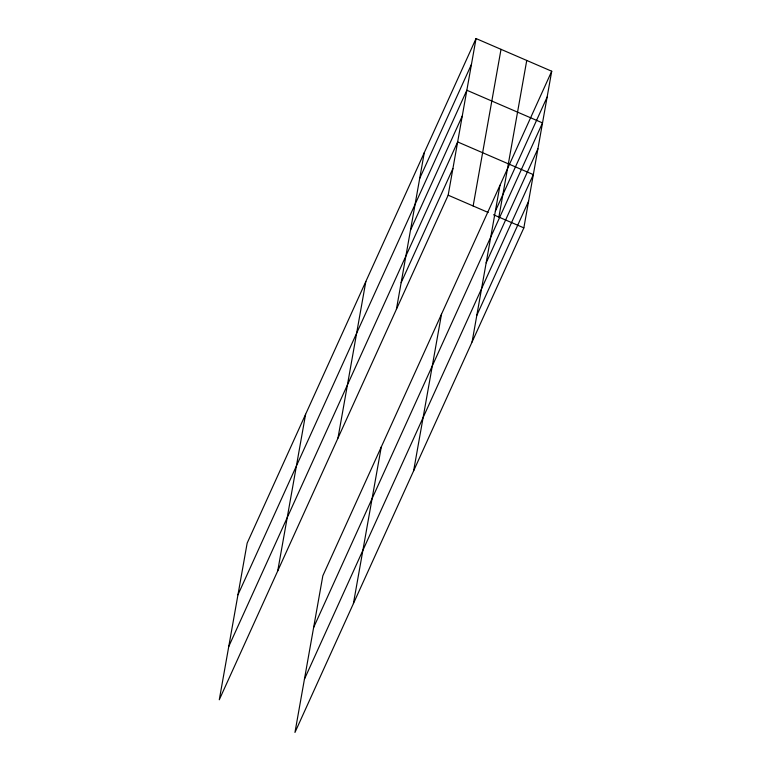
<?xml version="1.0" encoding="UTF-8"?>
<svg xmlns="http://www.w3.org/2000/svg" width="771" height="771" viewBox="0 0 771 771"><rect width="100%" height="100%" fill="white"/><g stroke="black" fill="none" stroke-linecap="round" stroke-linejoin="round"><path stroke-width="1.16" d="M277.733 570.916L305.605 414.268M337.958 438.15L365.83 281.511M396.41 309.296L424.281 152.658M353.407 603.597L381.279 446.949M476.044 38.55L247.154 543.131L219.282 699.769L448.173 195.188L476.044 38.55L551.718 71.231L523.846 227.869L294.956 732.45L322.827 575.812L551.718 71.231M413.632 470.83L441.504 314.192M473.143 205.973L501.015 49.334M472.083 341.977L499.955 185.329M498.876 217.085L526.747 60.446M419.684 178.496L471.447 64.398M237.96 594.817L466.84 90.246L542.514 122.917L313.633 627.498M410.49 230.192L462.243 116.084M228.756 646.512L457.646 141.931L533.32 174.612L304.429 679.193M401.151 282.668L452.905 168.56M495.358 211.177L547.121 97.079M486.164 262.872L537.917 148.764M476.825 315.349L528.588 201.241M448.173 195.188L488.149 212.459M493.517 214.772L523.846 227.869"/></g></svg>
